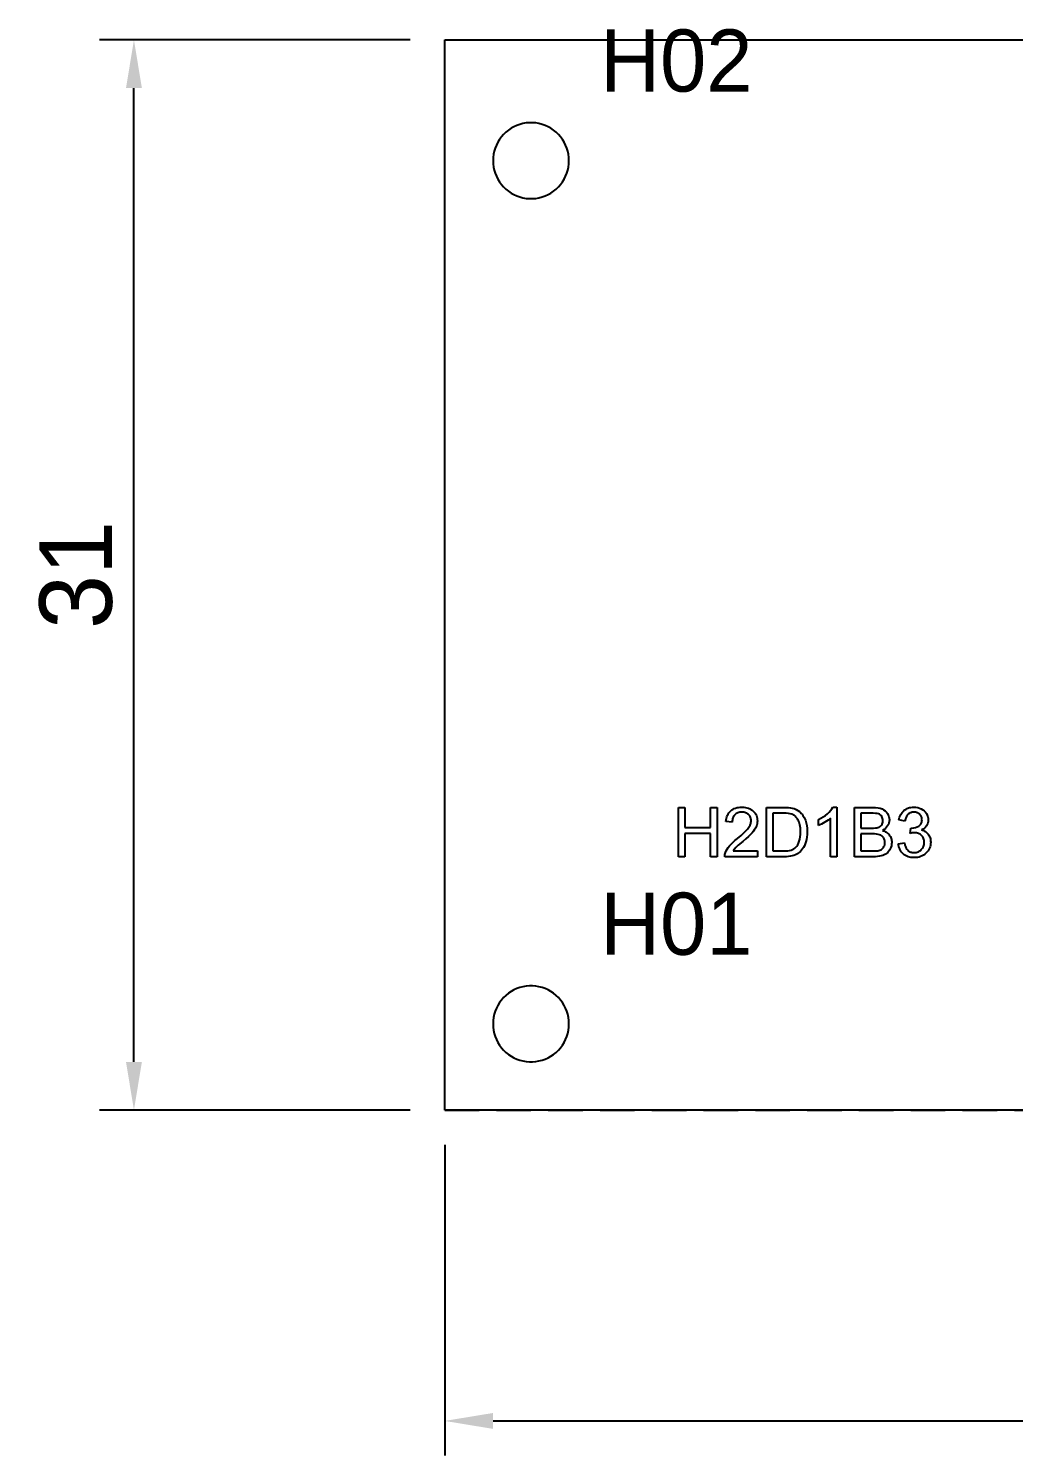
# Model space of a CAD drawing. Header units: millimetres. Extents: x -108 to 217, y -81 to 45.
# Drawn here: x -12.05 to 16.47, y -81 to -39.67 of the extents above; entities that cross this region are included whole.
import ezdxf

# ---------------------------------------------------------------- set-up
doc = ezdxf.new("R2010")
doc.units = ezdxf.units.MM
doc.linetypes.add('DASHED', pattern=[1.5, 1, -0.5])
for name, color, linetype in [('ANNOTATION', 7, 'Continuous'), ('DIMENSION', 3, 'Continuous'), ('HIDDEN', 8, 'DASHED'), ('VISIBLE', 7, 'Continuous')]:
    doc.layers.add(name, color=color, linetype=linetype)
doc.dimstyles.get("Standard").update_dxf_attribs({"dimtxt": 2.5, "dimasz": 2.5, "dimexe": 1.25, "dimexo": 0.625, "dimtad": 1, "dimcen": 2.5, "dimazin": 3, "dimtfac": 1, "dimtmove": 0, "dimatfit": 3})

msp = doc.modelspace()

# ---------------------------------------------------------------- linework, layer by layer
at = {"layer": 'HIDDEN'}
for points in [[(0, -71), (0, -40)], [(0, -40), (20.78804, -40)], [(3.6, -43.5), (3.59604, -43.40671), (3.58418, -43.3141), (3.56451, -43.22282), (3.53717, -43.13355), (3.50235, -43.04691), (3.46032, -42.96354), (3.41136, -42.88403), (3.35584, -42.80896), (3.29415, -42.73887), (3.22674, -42.67426), (3.1541, -42.6156), (3.07674, -42.56332), (2.99522, -42.51778), (2.91014, -42.47932), (2.82211, -42.44822), (2.73175, -42.42469), (2.63972, -42.40891), (2.54669, -42.40099), (2.45331, -42.40099), (2.36028, -42.40891), (2.26825, -42.42469), (2.1779, -42.44822), (2.08986, -42.47932), (2.00478, -42.51778), (1.92326, -42.56332), (1.8459, -42.6156), (1.77326, -42.67426), (1.70585, -42.73887), (1.64416, -42.80896), (1.58864, -42.88403), (1.53968, -42.96354), (1.49765, -43.04691), (1.46283, -43.13355), (1.43549, -43.22282), (1.41582, -43.3141), (1.40396, -43.40671), (1.4, -43.5), (1.40396, -43.59329), (1.41582, -43.6859), (1.43549, -43.77718), (1.46283, -43.86645), (1.49765, -43.95309), (1.53968, -44.03646), (1.58864, -44.11597), (1.64416, -44.19104), (1.70585, -44.26113), (1.77326, -44.32574), (1.8459, -44.3844), (1.92326, -44.43668), (2.00478, -44.48222), (2.08986, -44.52068), (2.1779, -44.55178), (2.26825, -44.57531), (2.36028, -44.59109), (2.45331, -44.59901), (2.54669, -44.59901), (2.63972, -44.59109), (2.73175, -44.57531), (2.82211, -44.55178), (2.91014, -44.52068), (2.99522, -44.48222), (3.07674, -44.43668), (3.1541, -44.3844), (3.22674, -44.32574), (3.29415, -44.26113), (3.35584, -44.19104), (3.41136, -44.11597), (3.46032, -44.03646), (3.50235, -43.95309), (3.53717, -43.86645), (3.56451, -43.77718), (3.58418, -43.6859), (3.59604, -43.59329), (3.6, -43.5)], [(6.76841, -62.229), (6.95786, -62.229)], [(6.76841, -63.66064), (6.76841, -62.229)], [(6.95786, -62.229), (6.95786, -62.81689)], [(7.702, -62.229), (7.89146, -62.229)], [(7.702, -62.81689), (7.702, -62.229)], [(7.89146, -62.229), (7.89146, -63.66064)], [(8.14634, -62.63721), (8.15258, -62.58817), (8.16203, -62.54214), (8.17468, -62.49912), (8.19053, -62.45911), (8.20959, -62.4221), (8.23185, -62.38809), (8.25732, -62.35709), (8.28599, -62.3291)], [(8.28599, -62.3291), (8.31756, -62.30427), (8.35172, -62.28275), (8.38848, -62.26453), (8.42783, -62.24963), (8.46978, -62.23804), (8.51432, -62.22977), (8.56146, -62.2248), (8.61118, -62.22314)], [(8.60728, -62.36865), (8.57633, -62.36984), (8.54697, -62.37341), (8.5192, -62.37936), (8.49302, -62.3877), (8.46842, -62.39841), (8.44541, -62.4115), (8.42399, -62.42697), (8.40415, -62.44482)], [(8.8021, -62.44043), (8.78272, -62.42361), (8.76191, -62.40903), (8.73969, -62.39669), (8.71604, -62.3866), (8.69098, -62.37875), (8.6645, -62.37314), (8.6366, -62.36977), (8.60728, -62.36865)], [(8.61118, -62.22314), (8.66135, -62.22493), (8.70884, -62.23029), (8.75364, -62.23921), (8.79575, -62.25171), (8.83518, -62.26778), (8.87193, -62.28741), (8.90598, -62.31062), (8.93736, -62.3374)], [(8.93736, -62.3374), (8.96551, -62.36682), (8.98991, -62.39795), (9.01055, -62.43079), (9.02744, -62.46533), (9.04058, -62.50159), (9.04997, -62.53955), (9.0556, -62.57922), (9.05747, -62.62061)], [(9.31919, -62.229), (9.81236, -62.229)], [(9.31919, -63.66064), (9.31919, -62.229)], [(9.50864, -62.39795), (9.50864, -63.4917)], [(9.80943, -62.39795), (9.50864, -62.39795)], [(10.05454, -62.42725), (10.01066, -62.41443), (9.95518, -62.40527), (9.8881, -62.39978), (9.80943, -62.39795)], [(9.81236, -62.229), (9.89091, -62.23029), (9.95957, -62.23413), (10.01835, -62.24054), (10.06724, -62.24951)], [(10.06724, -62.24951), (10.1265, -62.26654), (10.18125, -62.28931), (10.23148, -62.31781), (10.2772, -62.35205)], [(10.2772, -62.35205), (10.30463, -62.37681), (10.33027, -62.40323), (10.35413, -62.43131), (10.3762, -62.46106), (10.39649, -62.49247), (10.41499, -62.52554), (10.4317, -62.56028), (10.44663, -62.59668)], [(11.08482, -62.41455), (11.13596, -62.3656), (11.17906, -62.31738), (11.21409, -62.2699), (11.24107, -62.22314)], [(11.24107, -62.22314), (11.35435, -62.22314)], [(11.35435, -62.22314), (11.35435, -63.66064)], [(11.86802, -62.229), (12.40513, -62.229)], [(11.86802, -63.66064), (11.86802, -62.229)], [(12.05747, -62.39795), (12.05747, -62.83057)], [(12.34361, -62.39795), (12.05747, -62.39795)], [(12.56138, -62.41797), (12.52396, -62.40921), (12.4752, -62.40295), (12.41508, -62.3992), (12.34361, -62.39795)], [(12.40513, -62.229), (12.4831, -62.23172), (12.55296, -62.23987), (12.61469, -62.25345), (12.66831, -62.27246)], [(12.66831, -62.27246), (12.71519, -62.29712), (12.75669, -62.32764), (12.79282, -62.36401), (12.82359, -62.40625)], [(13.15708, -62.59424), (13.16642, -62.55129), (13.17832, -62.51083), (13.19279, -62.47286), (13.20982, -62.43738), (13.22941, -62.40438), (13.25156, -62.37387), (13.27628, -62.34585), (13.30357, -62.32031)], [(13.30357, -62.32031), (13.333, -62.29754), (13.36417, -62.2778), (13.39709, -62.2611), (13.43174, -62.24744), (13.46813, -62.23681), (13.50626, -62.22922), (13.54614, -62.22466), (13.58775, -62.22314)], [(13.59165, -62.36768), (13.56655, -62.36868), (13.54252, -62.3717), (13.51955, -62.37674), (13.49766, -62.38379), (13.47683, -62.39285), (13.45707, -62.40393), (13.43838, -62.41702), (13.42075, -62.43213)], [(13.58775, -62.22314), (13.64518, -62.22629), (13.7003, -62.23572), (13.75309, -62.25143), (13.80357, -62.27344)], [(13.7606, -62.43115), (13.74365, -62.41628), (13.7255, -62.40338), (13.70617, -62.39247), (13.68565, -62.38355), (13.66393, -62.3766), (13.64103, -62.37164), (13.61694, -62.36867), (13.59165, -62.36768)], [(13.80357, -62.27344), (13.84998, -62.30087), (13.8906, -62.33289), (13.92542, -62.36948), (13.95445, -62.41064)], [(8.327, -62.65576), (8.14634, -62.63721)], [(8.40415, -62.44482), (8.38628, -62.46478), (8.37077, -62.48657), (8.3576, -62.51019), (8.34678, -62.53564), (8.33831, -62.56293), (8.33219, -62.59204), (8.32842, -62.62299), (8.327, -62.65576)], [(8.79478, -62.82813), (8.83067, -62.77298), (8.84477, -62.74598), (8.8563, -62.71936), (8.86527, -62.69312), (8.87168, -62.66727), (8.87553, -62.64179), (8.87681, -62.6167)], [(8.87681, -62.6167), (8.87564, -62.59109), (8.87214, -62.5665), (8.8663, -62.54293), (8.85813, -62.52039), (8.84763, -62.49886), (8.83479, -62.47836), (8.81961, -62.45889), (8.8021, -62.44043)], [(9.02232, -62.78955), (9.00184, -62.8316), (8.97556, -62.87476), (8.94349, -62.91901), (8.90562, -62.96436)], [(9.05747, -62.62061), (9.05528, -62.66339), (9.04868, -62.70581), (9.0377, -62.74786), (9.02232, -62.78955)], [(10.23374, -62.58887), (10.21481, -62.55996), (10.19489, -62.53354), (10.17398, -62.50961), (10.15208, -62.48816), (10.12918, -62.4692), (10.10529, -62.45273), (10.08041, -62.43874), (10.05454, -62.42725)], [(10.30747, -62.93408), (10.30632, -62.87955), (10.30286, -62.82828), (10.2971, -62.78025), (10.28904, -62.73547), (10.27867, -62.69395), (10.266, -62.65567), (10.25102, -62.62064), (10.23374, -62.58887)], [(10.44663, -62.59668), (10.45979, -62.63457), (10.4712, -62.6738), (10.48875, -62.75623), (10.49928, -62.84396), (10.50279, -62.93701)], [(10.827, -62.58252), (10.89842, -62.54602), (10.96519, -62.50586), (11.02732, -62.46204), (11.08482, -62.41455)], [(10.827, -62.75244), (10.827, -62.58252)], [(11.01206, -62.66162), (10.96186, -62.69), (10.91428, -62.7146), (10.86933, -62.73541), (10.827, -62.75244)], [(11.17857, -62.54053), (11.14436, -62.5708), (11.1052, -62.60107), (11.0611, -62.63135), (11.01206, -62.66162)], [(11.17857, -63.66064), (11.17857, -62.54053)], [(12.36704, -62.83057), (12.42558, -62.82953), (12.4752, -62.82642), (12.51591, -62.82123), (12.54771, -62.81396)], [(12.54771, -62.81396), (12.58161, -62.80145), (12.61106, -62.7854), (12.63606, -62.76581), (12.65659, -62.74268)], [(12.65904, -62.49219), (12.64011, -62.46722), (12.61753, -62.44653), (12.59129, -62.43011), (12.56138, -62.41797)], [(12.65659, -62.74268), (12.67262, -62.71619), (12.68406, -62.68652), (12.69093, -62.65369), (12.69322, -62.61768)], [(12.69322, -62.61768), (12.69108, -62.5831), (12.68467, -62.55066), (12.67399, -62.52036), (12.65904, -62.49219)], [(12.82993, -62.76807), (12.80186, -62.80664), (12.76743, -62.84131), (12.72666, -62.87207), (12.67954, -62.89893)], [(12.82359, -62.40625), (12.84815, -62.45193), (12.8657, -62.49866), (12.87623, -62.54642), (12.87974, -62.59521)], [(12.87974, -62.59521), (12.87663, -62.64044), (12.86729, -62.68433), (12.85172, -62.72687), (12.82993, -62.76807)], [(13.33286, -62.62549), (13.15708, -62.59424)], [(13.42075, -62.43213), (13.40443, -62.44925), (13.38963, -62.46838), (13.37635, -62.48953), (13.3646, -62.5127), (13.35438, -62.53787), (13.34568, -62.56506), (13.33286, -62.62549)], [(13.53404, -62.83057), (13.58878, -62.8269), (13.64072, -62.81592), (13.68986, -62.79761), (13.73618, -62.77197)], [(13.73618, -62.77197), (13.75724, -62.75633), (13.77549, -62.73871), (13.79093, -62.7191), (13.80357, -62.69751), (13.81339, -62.67394), (13.82041, -62.64838), (13.82462, -62.62083), (13.82603, -62.59131)], [(13.82603, -62.59131), (13.82501, -62.56766), (13.82194, -62.54504), (13.81683, -62.52347), (13.80967, -62.50293), (13.80047, -62.48343), (13.78922, -62.46497), (13.77593, -62.44754), (13.7606, -62.43115)], [(13.95689, -62.76416), (13.92899, -62.80029), (13.89512, -62.83252), (13.85526, -62.86084), (13.80943, -62.88525)], [(13.95445, -62.41064), (13.9773, -62.45477), (13.99363, -62.50024), (14.00343, -62.54706), (14.00669, -62.59521)], [(14.00669, -62.59521), (14.00358, -62.64056), (13.99424, -62.68384), (13.97868, -62.72504), (13.95689, -62.76416)], [(6.95786, -62.81689), (7.702, -62.81689)], [(6.95786, -62.98584), (6.95786, -63.66064)], [(7.702, -62.98584), (6.95786, -62.98584)], [(7.702, -63.66064), (7.702, -62.98584)], [(8.24937, -63.34814), (8.29359, -63.29944), (8.34666, -63.24707), (8.40858, -63.19104), (8.47935, -63.13135)], [(8.63462, -63.21631), (8.50474, -63.32776), (8.46104, -63.36746), (8.4315, -63.39648)], [(8.47935, -63.13135), (8.58659, -63.04062), (8.6749, -62.95984), (8.7443, -62.88901), (8.7719, -62.85732), (8.79478, -62.82813)], [(8.90562, -62.96436), (8.8581, -63.01453), (8.7971, -63.07324), (8.7226, -63.1405), (8.63462, -63.21631)], [(10.16489, -63.39111), (10.19672, -63.35452), (10.22483, -63.31213), (10.24921, -63.26395), (10.26988, -63.20996)], [(10.26988, -63.20996), (10.28632, -63.15006), (10.29807, -63.08411), (10.30512, -63.01212), (10.30747, -62.93408)], [(10.4647, -63.22607), (10.44431, -63.28635), (10.42124, -63.34119), (10.39549, -63.39059), (10.36704, -63.43457)], [(10.50279, -62.93701), (10.50041, -63.01624), (10.49326, -63.09082), (10.48136, -63.16077), (10.4647, -63.22607)], [(12.05747, -62.83057), (12.36704, -62.83057)], [(12.05747, -62.99951), (12.05747, -63.4917)], [(12.38853, -62.99951), (12.05747, -62.99951)], [(12.598, -63.02344), (12.55763, -63.01297), (12.50926, -63.00549), (12.45289, -63.00101), (12.38853, -62.99951)], [(12.71177, -63.10645), (12.68928, -63.0791), (12.66282, -63.05615), (12.63239, -63.0376), (12.598, -63.02344)], [(12.67954, -62.89893), (12.71108, -62.90929), (12.74073, -62.92133), (12.76851, -62.93504), (12.79441, -62.95044), (12.81844, -62.96751), (12.84058, -62.98627), (12.86086, -63.0067), (12.87925, -63.02881)], [(12.75279, -63.24561), (12.75022, -63.20688), (12.74253, -63.17078), (12.72971, -63.1373), (12.71177, -63.10645)], [(12.87925, -63.02881), (12.89562, -63.05228), (12.9098, -63.07678), (12.9218, -63.10233), (12.93162, -63.12891), (12.93926, -63.15652), (12.94471, -63.18518), (12.94798, -63.21487), (12.94907, -63.24561)], [(13.48618, -62.98291), (13.50572, -62.82861)], [(13.61021, -62.96338), (13.58378, -62.9646), (13.5543, -62.96826), (13.48618, -62.98291)], [(13.50572, -62.82861), (13.53404, -62.83057)], [(13.81138, -63.04199), (13.79093, -63.02357), (13.76914, -63.0076), (13.74601, -62.99409), (13.72154, -62.98303), (13.69572, -62.97443), (13.66856, -62.96829), (13.64005, -62.96461), (13.61021, -62.96338)], [(13.80943, -62.88525), (13.84028, -62.89356), (13.86936, -62.90384), (13.89668, -62.91608), (13.92222, -62.9303), (13.94599, -62.94648), (13.968, -62.96463), (13.98823, -62.98475), (14.00669, -63.00684)], [(13.89048, -63.2417), (13.88924, -63.21209), (13.88554, -63.18381), (13.87936, -63.15685), (13.87071, -63.13123), (13.85958, -63.10693), (13.84599, -63.08395), (13.82992, -63.06231), (13.81138, -63.04199)], [(14.00669, -63.00684), (14.02317, -63.03063), (14.03745, -63.05588), (14.04954, -63.08257), (14.05943, -63.11072), (14.06712, -63.14031), (14.07261, -63.17136), (14.07591, -63.20385), (14.077, -63.23779)], [(8.11314, -63.66064), (8.11369, -63.62921), (8.11729, -63.59839), (8.12394, -63.56818), (8.13364, -63.53857)], [(8.13364, -63.53857), (8.15443, -63.49042), (8.18064, -63.44263), (8.21229, -63.3952), (8.24937, -63.34814)], [(8.4315, -63.39648), (8.39048, -63.44397), (8.35728, -63.4917)], [(8.35728, -63.4917), (9.05943, -63.4917)], [(9.05943, -63.4917), (9.05943, -63.66064)], [(9.50864, -63.4917), (9.81431, -63.4917)], [(9.81431, -63.4917), (9.8813, -63.49005), (9.94065, -63.48511), (9.99238, -63.47687), (10.03648, -63.46533)], [(10.06577, -63.63623), (10.01386, -63.64691), (9.95823, -63.65454), (9.89887, -63.65912), (9.83579, -63.66064)], [(10.03648, -63.46533), (10.07472, -63.45081), (10.10886, -63.43359), (10.13892, -63.4137), (10.16489, -63.39111)], [(10.23667, -63.56445), (10.19944, -63.5867), (10.15855, -63.60608), (10.11399, -63.62259), (10.06577, -63.63623)], [(10.36704, -63.43457), (10.33656, -63.47363), (10.30467, -63.5083), (10.27137, -63.53857), (10.23667, -63.56445)], [(12.05747, -63.4917), (12.41392, -63.4917)], [(12.41392, -63.4917), (12.49204, -63.48999), (12.54282, -63.48486)], [(12.64488, -63.63672), (12.5951, -63.64719), (12.54002, -63.65466), (12.47962, -63.65915), (12.41392, -63.66064)], [(12.54282, -63.48486), (12.5742, -63.47803), (12.60288, -63.46924), (12.62888, -63.4585), (12.6522, -63.4458)], [(12.80161, -63.56592), (12.76838, -63.58792), (12.73118, -63.60706), (12.69001, -63.62332), (12.64488, -63.63672)], [(12.6522, -63.4458), (12.6732, -63.43057), (12.69224, -63.41223), (12.70933, -63.39078), (12.72447, -63.36621)], [(12.72447, -63.36621), (12.73686, -63.33908), (12.74571, -63.30994), (12.75102, -63.27878), (12.75279, -63.24561)], [(12.90659, -63.43262), (12.8841, -63.47336), (12.85911, -63.50916), (12.83161, -63.54001), (12.80161, -63.56592)], [(12.94907, -63.24561), (12.94642, -63.29501), (12.93845, -63.34265), (12.92518, -63.38852), (12.90659, -63.43262)], [(13.1395, -63.28271), (13.31529, -63.25928)], [(13.28159, -63.57373), (13.25214, -63.54462), (13.22602, -63.51343), (13.20325, -63.48016), (13.18382, -63.44482), (13.16773, -63.40741), (13.15498, -63.36792), (13.14557, -63.32636), (13.1395, -63.28271)], [(13.59458, -63.68604), (13.54846, -63.68428), (13.50434, -63.67902), (13.46222, -63.67024), (13.4221, -63.65796), (13.38397, -63.64217), (13.34785, -63.62286), (13.31372, -63.60005), (13.28159, -63.57373)], [(13.31529, -63.25928), (13.33308, -63.32877), (13.34396, -63.3596), (13.35618, -63.38782), (13.36972, -63.41343), (13.38459, -63.43643), (13.40079, -63.45683), (13.41831, -63.47461)], [(13.41831, -63.47461), (13.437, -63.49006), (13.45667, -63.50345), (13.47734, -63.51478), (13.499, -63.52405), (13.52165, -63.53126), (13.5453, -63.53641), (13.56993, -63.5395), (13.59556, -63.54053)], [(13.94029, -63.55566), (13.90498, -63.58622), (13.86741, -63.6127), (13.82758, -63.63511), (13.7855, -63.65344), (13.74116, -63.6677), (13.69456, -63.67789), (13.6457, -63.684), (13.59458, -63.68604)], [(13.59556, -63.54053), (13.62596, -63.53918), (13.65516, -63.53516), (13.68315, -63.52844), (13.70994, -63.51904), (13.73552, -63.50696), (13.7599, -63.49219), (13.78307, -63.47473), (13.80503, -63.45459)], [(13.80503, -63.45459), (13.82506, -63.43246), (13.84242, -63.40906), (13.8571, -63.38437), (13.86912, -63.3584), (13.87846, -63.33115), (13.88514, -63.30261), (13.88915, -63.2728), (13.89048, -63.2417)], [(14.077, -63.23779), (14.07487, -63.28378), (14.06846, -63.32797), (14.05778, -63.37038), (14.04282, -63.41101), (14.0236, -63.44985), (14.0001, -63.48691), (13.97233, -63.52218), (13.94029, -63.55566)], [(6.95786, -63.66064), (6.76841, -63.66064)], [(7.89146, -63.66064), (7.702, -63.66064)], [(9.05943, -63.66064), (8.11314, -63.66064)], [(9.83579, -63.66064), (9.31919, -63.66064)], [(11.35435, -63.66064), (11.17857, -63.66064)], [(12.41392, -63.66064), (11.86802, -63.66064)], [(3.6, -68.5), (3.59604, -68.40671), (3.58418, -68.3141), (3.56451, -68.22282), (3.53717, -68.13355), (3.50235, -68.04691), (3.46032, -67.96354), (3.41136, -67.88403), (3.35584, -67.80896), (3.29415, -67.73887), (3.22674, -67.67426), (3.1541, -67.6156), (3.07674, -67.56332), (2.99522, -67.51778), (2.91014, -67.47932), (2.82211, -67.44822), (2.73175, -67.42469), (2.63972, -67.40891), (2.54669, -67.40099), (2.45331, -67.40099), (2.36028, -67.40891), (2.26825, -67.42469), (2.1779, -67.44822), (2.08986, -67.47932), (2.00478, -67.51778), (1.92326, -67.56332), (1.8459, -67.6156), (1.77326, -67.67426), (1.70585, -67.73887), (1.64416, -67.80896), (1.58864, -67.88403), (1.53968, -67.96354), (1.49765, -68.04691), (1.46283, -68.13355), (1.43549, -68.22282), (1.41582, -68.3141), (1.40396, -68.40671), (1.4, -68.5), (1.40396, -68.59329), (1.41582, -68.6859), (1.43549, -68.77718), (1.46283, -68.86645), (1.49765, -68.95309), (1.53968, -69.03646), (1.58864, -69.11597), (1.64416, -69.19104), (1.70585, -69.26113), (1.77326, -69.32574), (1.8459, -69.3844), (1.92326, -69.43668), (2.00478, -69.48222), (2.08986, -69.52068), (2.1779, -69.55178), (2.26825, -69.57531), (2.36028, -69.59109), (2.45331, -69.59901), (2.54669, -69.59901), (2.63972, -69.59109), (2.73175, -69.57531), (2.82211, -69.55178), (2.91014, -69.52068), (2.99522, -69.48222), (3.07674, -69.43668), (3.1541, -69.3844), (3.22674, -69.32574), (3.29415, -69.26113), (3.35584, -69.19104), (3.41136, -69.11597), (3.46032, -69.03646), (3.50235, -68.95309), (3.53717, -68.86645), (3.56451, -68.77718), (3.58418, -68.6859), (3.59604, -68.59329), (3.6, -68.5)], [(0, -71), (42.28804, -71)]]:
    msp.add_lwpolyline(points, dxfattribs=at)
at = {"layer": 'VISIBLE'}
for points in [[(0, -71), (0, -40)], [(0, -40), (20.78804, -40)], [(3.6, -43.5), (3.59604, -43.40671), (3.58418, -43.3141), (3.56451, -43.22282), (3.53717, -43.13355), (3.50235, -43.04691), (3.46032, -42.96354), (3.41136, -42.88403), (3.35584, -42.80896), (3.29415, -42.73887), (3.22674, -42.67426), (3.1541, -42.6156), (3.07674, -42.56332), (2.99522, -42.51778), (2.91014, -42.47932), (2.82211, -42.44822), (2.73175, -42.42469), (2.63972, -42.40891), (2.54669, -42.40099), (2.45331, -42.40099), (2.36028, -42.40891), (2.26825, -42.42469), (2.1779, -42.44822), (2.08986, -42.47932), (2.00478, -42.51778), (1.92326, -42.56332), (1.8459, -42.6156), (1.77326, -42.67426), (1.70585, -42.73887), (1.64416, -42.80896), (1.58864, -42.88403), (1.53968, -42.96354), (1.49765, -43.04691), (1.46283, -43.13355), (1.43549, -43.22282), (1.41582, -43.3141), (1.40396, -43.40671), (1.4, -43.5), (1.40396, -43.59329), (1.41582, -43.6859), (1.43549, -43.77718), (1.46283, -43.86645), (1.49765, -43.95309), (1.53968, -44.03646), (1.58864, -44.11597), (1.64416, -44.19104), (1.70585, -44.26113), (1.77326, -44.32574), (1.8459, -44.3844), (1.92326, -44.43668), (2.00478, -44.48222), (2.08986, -44.52068), (2.1779, -44.55178), (2.26825, -44.57531), (2.36028, -44.59109), (2.45331, -44.59901), (2.54669, -44.59901), (2.63972, -44.59109), (2.73175, -44.57531), (2.82211, -44.55178), (2.91014, -44.52068), (2.99522, -44.48222), (3.07674, -44.43668), (3.1541, -44.3844), (3.22674, -44.32574), (3.29415, -44.26113), (3.35584, -44.19104), (3.41136, -44.11597), (3.46032, -44.03646), (3.50235, -43.95309), (3.53717, -43.86645), (3.56451, -43.77718), (3.58418, -43.6859), (3.59604, -43.59329), (3.6, -43.5)], [(6.76841, -63.66064), (6.76841, -62.229)], [(6.76841, -62.229), (6.95786, -62.229)], [(6.95786, -62.229), (6.95786, -62.81689)], [(7.702, -62.81689), (7.702, -62.229)], [(7.702, -62.229), (7.89146, -62.229)], [(7.89146, -62.229), (7.89146, -63.66064)], [(8.14634, -62.63721), (8.15258, -62.58817), (8.16203, -62.54214), (8.17468, -62.49912), (8.19053, -62.45911), (8.20959, -62.4221), (8.23185, -62.38809), (8.25732, -62.35709), (8.28599, -62.3291)], [(8.28599, -62.3291), (8.31756, -62.30427), (8.35172, -62.28275), (8.38848, -62.26453), (8.42783, -62.24963), (8.46978, -62.23804), (8.51432, -62.22977), (8.56146, -62.2248), (8.61118, -62.22314)], [(8.60728, -62.36865), (8.57633, -62.36984), (8.54697, -62.37341), (8.5192, -62.37936), (8.49302, -62.3877), (8.46842, -62.39841), (8.44541, -62.4115), (8.42399, -62.42697), (8.40415, -62.44482)], [(8.8021, -62.44043), (8.78272, -62.42361), (8.76191, -62.40903), (8.73969, -62.39669), (8.71604, -62.3866), (8.69098, -62.37875), (8.6645, -62.37314), (8.6366, -62.36977), (8.60728, -62.36865)], [(8.61118, -62.22314), (8.66135, -62.22493), (8.70884, -62.23029), (8.75364, -62.23921), (8.79575, -62.25171), (8.83518, -62.26778), (8.87193, -62.28741), (8.90598, -62.31062), (8.93736, -62.3374)], [(8.93736, -62.3374), (8.96551, -62.36682), (8.98991, -62.39795), (9.01055, -62.43079), (9.02744, -62.46533), (9.04058, -62.50159), (9.04997, -62.53955), (9.0556, -62.57922), (9.05747, -62.62061)], [(9.31919, -63.66064), (9.31919, -62.229)], [(9.31919, -62.229), (9.81236, -62.229)], [(9.50864, -62.39795), (9.50864, -63.4917)], [(9.80943, -62.39795), (9.50864, -62.39795)], [(10.05454, -62.42725), (10.01066, -62.41443), (9.95518, -62.40527), (9.8881, -62.39978), (9.80943, -62.39795)], [(9.81236, -62.229), (9.89091, -62.23029), (9.95957, -62.23413), (10.01835, -62.24054), (10.06724, -62.24951)], [(10.06724, -62.24951), (10.1265, -62.26654), (10.18125, -62.28931), (10.23148, -62.31781), (10.2772, -62.35205)], [(10.2772, -62.35205), (10.30463, -62.37681), (10.33027, -62.40323), (10.35413, -62.43131), (10.3762, -62.46106), (10.39649, -62.49247), (10.41499, -62.52554), (10.4317, -62.56028), (10.44663, -62.59668)], [(11.08482, -62.41455), (11.13596, -62.3656), (11.17906, -62.31738), (11.21409, -62.2699), (11.24107, -62.22314)], [(11.24107, -62.22314), (11.35435, -62.22314)], [(11.35435, -62.22314), (11.35435, -63.66064)], [(11.86802, -63.66064), (11.86802, -62.229)], [(11.86802, -62.229), (12.40513, -62.229)], [(12.05747, -62.39795), (12.05747, -62.83057)], [(12.34361, -62.39795), (12.05747, -62.39795)], [(12.56138, -62.41797), (12.52396, -62.40921), (12.4752, -62.40295), (12.41508, -62.3992), (12.34361, -62.39795)], [(12.40513, -62.229), (12.4831, -62.23172), (12.55296, -62.23987), (12.61469, -62.25345), (12.66831, -62.27246)], [(12.66831, -62.27246), (12.71519, -62.29712), (12.75669, -62.32764), (12.79282, -62.36401), (12.82359, -62.40625)], [(13.15708, -62.59424), (13.16642, -62.55129), (13.17832, -62.51083), (13.19279, -62.47286), (13.20982, -62.43738), (13.22941, -62.40438), (13.25156, -62.37387), (13.27628, -62.34585), (13.30357, -62.32031)], [(13.30357, -62.32031), (13.333, -62.29754), (13.36417, -62.2778), (13.39709, -62.2611), (13.43174, -62.24744), (13.46813, -62.23681), (13.50626, -62.22922), (13.54614, -62.22466), (13.58775, -62.22314)], [(13.59165, -62.36768), (13.56655, -62.36868), (13.54252, -62.3717), (13.51955, -62.37674), (13.49766, -62.38379), (13.47683, -62.39285), (13.45707, -62.40393), (13.43838, -62.41702), (13.42075, -62.43213)], [(13.58775, -62.22314), (13.64518, -62.22629), (13.7003, -62.23572), (13.75309, -62.25143), (13.80357, -62.27344)], [(13.7606, -62.43115), (13.74365, -62.41628), (13.7255, -62.40338), (13.70617, -62.39247), (13.68565, -62.38355), (13.66393, -62.3766), (13.64103, -62.37164), (13.61694, -62.36867), (13.59165, -62.36768)], [(13.80357, -62.27344), (13.84998, -62.30087), (13.8906, -62.33289), (13.92542, -62.36948), (13.95445, -62.41064)], [(8.327, -62.65576), (8.14634, -62.63721)], [(8.40415, -62.44482), (8.38628, -62.46478), (8.37077, -62.48657), (8.3576, -62.51019), (8.34678, -62.53564), (8.33831, -62.56293), (8.33219, -62.59204), (8.32842, -62.62299), (8.327, -62.65576)], [(8.79478, -62.82813), (8.83067, -62.77298), (8.84477, -62.74598), (8.8563, -62.71936), (8.86527, -62.69312), (8.87168, -62.66727), (8.87553, -62.64179), (8.87681, -62.6167)], [(8.87681, -62.6167), (8.87564, -62.59109), (8.87214, -62.5665), (8.8663, -62.54293), (8.85813, -62.52039), (8.84763, -62.49886), (8.83479, -62.47836), (8.81961, -62.45889), (8.8021, -62.44043)], [(9.02232, -62.78955), (9.00184, -62.8316), (8.97556, -62.87476), (8.94349, -62.91901), (8.90562, -62.96436)], [(9.05747, -62.62061), (9.05528, -62.66339), (9.04868, -62.70581), (9.0377, -62.74786), (9.02232, -62.78955)], [(10.23374, -62.58887), (10.21481, -62.55996), (10.19489, -62.53354), (10.17398, -62.50961), (10.15208, -62.48816), (10.12918, -62.4692), (10.10529, -62.45273), (10.08041, -62.43874), (10.05454, -62.42725)], [(10.30747, -62.93408), (10.30632, -62.87955), (10.30286, -62.82828), (10.2971, -62.78025), (10.28904, -62.73547), (10.27867, -62.69395), (10.266, -62.65567), (10.25102, -62.62064), (10.23374, -62.58887)], [(10.44663, -62.59668), (10.45979, -62.63457), (10.4712, -62.6738), (10.48875, -62.75623), (10.49928, -62.84396), (10.50279, -62.93701)], [(10.827, -62.58252), (10.89842, -62.54602), (10.96519, -62.50586), (11.02732, -62.46204), (11.08482, -62.41455)], [(10.827, -62.75244), (10.827, -62.58252)], [(11.01206, -62.66162), (10.96186, -62.69), (10.91428, -62.7146), (10.86933, -62.73541), (10.827, -62.75244)], [(11.17857, -62.54053), (11.14436, -62.5708), (11.1052, -62.60107), (11.0611, -62.63135), (11.01206, -62.66162)], [(11.17857, -63.66064), (11.17857, -62.54053)], [(12.36704, -62.83057), (12.42558, -62.82953), (12.4752, -62.82642), (12.51591, -62.82123), (12.54771, -62.81396)], [(12.54771, -62.81396), (12.58161, -62.80145), (12.61106, -62.7854), (12.63606, -62.76581), (12.65659, -62.74268)], [(12.65904, -62.49219), (12.64011, -62.46722), (12.61753, -62.44653), (12.59129, -62.43011), (12.56138, -62.41797)], [(12.65659, -62.74268), (12.67262, -62.71619), (12.68406, -62.68652), (12.69093, -62.65369), (12.69322, -62.61768)], [(12.69322, -62.61768), (12.69108, -62.5831), (12.68467, -62.55066), (12.67399, -62.52036), (12.65904, -62.49219)], [(12.82993, -62.76807), (12.80186, -62.80664), (12.76743, -62.84131), (12.72666, -62.87207), (12.67954, -62.89893)], [(12.82359, -62.40625), (12.84815, -62.45193), (12.8657, -62.49866), (12.87623, -62.54642), (12.87974, -62.59521)], [(12.87974, -62.59521), (12.87663, -62.64044), (12.86729, -62.68433), (12.85172, -62.72687), (12.82993, -62.76807)], [(13.33286, -62.62549), (13.15708, -62.59424)], [(13.42075, -62.43213), (13.40443, -62.44925), (13.38963, -62.46838), (13.37635, -62.48953), (13.3646, -62.5127), (13.35438, -62.53787), (13.34568, -62.56506), (13.33286, -62.62549)], [(13.53404, -62.83057), (13.58878, -62.8269), (13.64072, -62.81592), (13.68986, -62.79761), (13.73618, -62.77197)], [(13.73618, -62.77197), (13.75724, -62.75633), (13.77549, -62.73871), (13.79093, -62.7191), (13.80357, -62.69751), (13.81339, -62.67394), (13.82041, -62.64838), (13.82462, -62.62083), (13.82603, -62.59131)], [(13.82603, -62.59131), (13.82501, -62.56766), (13.82194, -62.54504), (13.81683, -62.52347), (13.80967, -62.50293), (13.80047, -62.48343), (13.78922, -62.46497), (13.77593, -62.44754), (13.7606, -62.43115)], [(13.95689, -62.76416), (13.92899, -62.80029), (13.89512, -62.83252), (13.85526, -62.86084), (13.80943, -62.88525)], [(13.95445, -62.41064), (13.9773, -62.45477), (13.99363, -62.50024), (14.00343, -62.54706), (14.00669, -62.59521)], [(14.00669, -62.59521), (14.00358, -62.64056), (13.99424, -62.68384), (13.97868, -62.72504), (13.95689, -62.76416)], [(6.95786, -62.81689), (7.702, -62.81689)], [(6.95786, -62.98584), (6.95786, -63.66064)], [(7.702, -62.98584), (6.95786, -62.98584)], [(7.702, -63.66064), (7.702, -62.98584)], [(8.24937, -63.34814), (8.29359, -63.29944), (8.34666, -63.24707), (8.40858, -63.19104), (8.47935, -63.13135)], [(8.63462, -63.21631), (8.50474, -63.32776), (8.46104, -63.36746), (8.4315, -63.39648)], [(8.47935, -63.13135), (8.58659, -63.04062), (8.6749, -62.95984), (8.7443, -62.88901), (8.7719, -62.85732), (8.79478, -62.82813)], [(8.90562, -62.96436), (8.8581, -63.01453), (8.7971, -63.07324), (8.7226, -63.1405), (8.63462, -63.21631)], [(10.16489, -63.39111), (10.19672, -63.35452), (10.22483, -63.31213), (10.24921, -63.26395), (10.26988, -63.20996)], [(10.26988, -63.20996), (10.28632, -63.15006), (10.29807, -63.08411), (10.30512, -63.01212), (10.30747, -62.93408)], [(10.4647, -63.22607), (10.44431, -63.28635), (10.42124, -63.34119), (10.39549, -63.39059), (10.36704, -63.43457)], [(10.50279, -62.93701), (10.50041, -63.01624), (10.49326, -63.09082), (10.48136, -63.16077), (10.4647, -63.22607)], [(12.05747, -62.83057), (12.36704, -62.83057)], [(12.05747, -62.99951), (12.05747, -63.4917)], [(12.38853, -62.99951), (12.05747, -62.99951)], [(12.598, -63.02344), (12.55763, -63.01297), (12.50926, -63.00549), (12.45289, -63.00101), (12.38853, -62.99951)], [(12.71177, -63.10645), (12.68928, -63.0791), (12.66282, -63.05615), (12.63239, -63.0376), (12.598, -63.02344)], [(12.67954, -62.89893), (12.71108, -62.90929), (12.74073, -62.92133), (12.76851, -62.93504), (12.79441, -62.95044), (12.81844, -62.96751), (12.84058, -62.98627), (12.86086, -63.0067), (12.87925, -63.02881)], [(12.75279, -63.24561), (12.75022, -63.20688), (12.74253, -63.17078), (12.72971, -63.1373), (12.71177, -63.10645)], [(12.87925, -63.02881), (12.89562, -63.05228), (12.9098, -63.07678), (12.9218, -63.10233), (12.93162, -63.12891), (12.93926, -63.15652), (12.94471, -63.18518), (12.94798, -63.21487), (12.94907, -63.24561)], [(13.48618, -62.98291), (13.50572, -62.82861)], [(13.61021, -62.96338), (13.58378, -62.9646), (13.5543, -62.96826), (13.48618, -62.98291)], [(13.50572, -62.82861), (13.53404, -62.83057)], [(13.81138, -63.04199), (13.79093, -63.02357), (13.76914, -63.0076), (13.74601, -62.99409), (13.72154, -62.98303), (13.69572, -62.97443), (13.66856, -62.96829), (13.64005, -62.96461), (13.61021, -62.96338)], [(13.80943, -62.88525), (13.84028, -62.89356), (13.86936, -62.90384), (13.89668, -62.91608), (13.92222, -62.9303), (13.94599, -62.94648), (13.968, -62.96463), (13.98823, -62.98475), (14.00669, -63.00684)], [(13.89048, -63.2417), (13.88924, -63.21209), (13.88554, -63.18381), (13.87936, -63.15685), (13.87071, -63.13123), (13.85958, -63.10693), (13.84599, -63.08395), (13.82992, -63.06231), (13.81138, -63.04199)], [(14.00669, -63.00684), (14.02317, -63.03063), (14.03745, -63.05588), (14.04954, -63.08257), (14.05943, -63.11072), (14.06712, -63.14031), (14.07261, -63.17136), (14.07591, -63.20385), (14.077, -63.23779)], [(8.11314, -63.66064), (8.11369, -63.62921), (8.11729, -63.59839), (8.12394, -63.56818), (8.13364, -63.53857)], [(8.13364, -63.53857), (8.15443, -63.49042), (8.18064, -63.44263), (8.21229, -63.3952), (8.24937, -63.34814)], [(8.4315, -63.39648), (8.39048, -63.44397), (8.35728, -63.4917)], [(8.35728, -63.4917), (9.05943, -63.4917)], [(9.05943, -63.4917), (9.05943, -63.66064)], [(9.50864, -63.4917), (9.81431, -63.4917)], [(9.81431, -63.4917), (9.8813, -63.49005), (9.94065, -63.48511), (9.99238, -63.47687), (10.03648, -63.46533)], [(10.06577, -63.63623), (10.01386, -63.64691), (9.95823, -63.65454), (9.89887, -63.65912), (9.83579, -63.66064)], [(10.03648, -63.46533), (10.07472, -63.45081), (10.10886, -63.43359), (10.13892, -63.4137), (10.16489, -63.39111)], [(10.23667, -63.56445), (10.19944, -63.5867), (10.15855, -63.60608), (10.11399, -63.62259), (10.06577, -63.63623)], [(10.36704, -63.43457), (10.33656, -63.47363), (10.30467, -63.5083), (10.27137, -63.53857), (10.23667, -63.56445)], [(12.05747, -63.4917), (12.41392, -63.4917)], [(12.41392, -63.4917), (12.49204, -63.48999), (12.54282, -63.48486)], [(12.64488, -63.63672), (12.5951, -63.64719), (12.54002, -63.65466), (12.47962, -63.65915), (12.41392, -63.66064)], [(12.54282, -63.48486), (12.5742, -63.47803), (12.60288, -63.46924), (12.62888, -63.4585), (12.6522, -63.4458)], [(12.80161, -63.56592), (12.76838, -63.58792), (12.73118, -63.60706), (12.69001, -63.62332), (12.64488, -63.63672)], [(12.6522, -63.4458), (12.6732, -63.43057), (12.69224, -63.41223), (12.70933, -63.39078), (12.72447, -63.36621)], [(12.72447, -63.36621), (12.73686, -63.33908), (12.74571, -63.30994), (12.75102, -63.27878), (12.75279, -63.24561)], [(12.90659, -63.43262), (12.8841, -63.47336), (12.85911, -63.50916), (12.83161, -63.54001), (12.80161, -63.56592)], [(12.94907, -63.24561), (12.94642, -63.29501), (12.93845, -63.34265), (12.92518, -63.38852), (12.90659, -63.43262)], [(13.1395, -63.28271), (13.31529, -63.25928)], [(13.28159, -63.57373), (13.25214, -63.54462), (13.22602, -63.51343), (13.20325, -63.48016), (13.18382, -63.44482), (13.16773, -63.40741), (13.15498, -63.36792), (13.14557, -63.32636), (13.1395, -63.28271)], [(13.59458, -63.68604), (13.54846, -63.68428), (13.50434, -63.67902), (13.46222, -63.67024), (13.4221, -63.65796), (13.38397, -63.64217), (13.34785, -63.62286), (13.31372, -63.60005), (13.28159, -63.57373)], [(13.31529, -63.25928), (13.33308, -63.32877), (13.34396, -63.3596), (13.35618, -63.38782), (13.36972, -63.41343), (13.38459, -63.43643), (13.40079, -63.45683), (13.41831, -63.47461)], [(13.41831, -63.47461), (13.437, -63.49006), (13.45667, -63.50345), (13.47734, -63.51478), (13.499, -63.52405), (13.52165, -63.53126), (13.5453, -63.53641), (13.56993, -63.5395), (13.59556, -63.54053)], [(13.94029, -63.55566), (13.90498, -63.58622), (13.86741, -63.6127), (13.82758, -63.63511), (13.7855, -63.65344), (13.74116, -63.6677), (13.69456, -63.67789), (13.6457, -63.684), (13.59458, -63.68604)], [(13.59556, -63.54053), (13.62596, -63.53918), (13.65516, -63.53516), (13.68315, -63.52844), (13.70994, -63.51904), (13.73552, -63.50696), (13.7599, -63.49219), (13.78307, -63.47473), (13.80503, -63.45459)], [(13.80503, -63.45459), (13.82506, -63.43246), (13.84242, -63.40906), (13.8571, -63.38437), (13.86912, -63.3584), (13.87846, -63.33115), (13.88514, -63.30261), (13.88915, -63.2728), (13.89048, -63.2417)], [(14.077, -63.23779), (14.07487, -63.28378), (14.06846, -63.32797), (14.05778, -63.37038), (14.04282, -63.41101), (14.0236, -63.44985), (14.0001, -63.48691), (13.97233, -63.52218), (13.94029, -63.55566)], [(6.95786, -63.66064), (6.76841, -63.66064)], [(7.89146, -63.66064), (7.702, -63.66064)], [(9.05943, -63.66064), (8.11314, -63.66064)], [(9.83579, -63.66064), (9.31919, -63.66064)], [(11.35435, -63.66064), (11.17857, -63.66064)], [(12.41392, -63.66064), (11.86802, -63.66064)], [(3.6, -68.5), (3.59604, -68.40671), (3.58418, -68.3141), (3.56451, -68.22282), (3.53717, -68.13355), (3.50235, -68.04691), (3.46032, -67.96354), (3.41136, -67.88403), (3.35584, -67.80896), (3.29415, -67.73887), (3.22674, -67.67426), (3.1541, -67.6156), (3.07674, -67.56332), (2.99522, -67.51778), (2.91014, -67.47932), (2.82211, -67.44822), (2.73175, -67.42469), (2.63972, -67.40891), (2.54669, -67.40099), (2.45331, -67.40099), (2.36028, -67.40891), (2.26825, -67.42469), (2.1779, -67.44822), (2.08986, -67.47932), (2.00478, -67.51778), (1.92326, -67.56332), (1.8459, -67.6156), (1.77326, -67.67426), (1.70585, -67.73887), (1.64416, -67.80896), (1.58864, -67.88403), (1.53968, -67.96354), (1.49765, -68.04691), (1.46283, -68.13355), (1.43549, -68.22282), (1.41582, -68.3141), (1.40396, -68.40671), (1.4, -68.5), (1.40396, -68.59329), (1.41582, -68.6859), (1.43549, -68.77718), (1.46283, -68.86645), (1.49765, -68.95309), (1.53968, -69.03646), (1.58864, -69.11597), (1.64416, -69.19104), (1.70585, -69.26113), (1.77326, -69.32574), (1.8459, -69.3844), (1.92326, -69.43668), (2.00478, -69.48222), (2.08986, -69.52068), (2.1779, -69.55178), (2.26825, -69.57531), (2.36028, -69.59109), (2.45331, -69.59901), (2.54669, -69.59901), (2.63972, -69.59109), (2.73175, -69.57531), (2.82211, -69.55178), (2.91014, -69.52068), (2.99522, -69.48222), (3.07674, -69.43668), (3.1541, -69.3844), (3.22674, -69.32574), (3.29415, -69.26113), (3.35584, -69.19104), (3.41136, -69.11597), (3.46032, -69.03646), (3.50235, -68.95309), (3.53717, -68.86645), (3.56451, -68.77718), (3.58418, -68.6859), (3.59604, -68.59329), (3.6, -68.5)], [(20.78804, -71), (0, -71)]]:
    msp.add_lwpolyline(points, dxfattribs=at)

# ---------------------------------------------------------------- texts
at = {"layer": 'ANNOTATION'}
for s, p in [('H02', (4.5, -41.5)), ('H01', (4.5, -66.5))]:
    msp.add_text(s, height=1.8, dxfattribs=at).set_placement(p)

# ---------------------------------------------------------------- dimensions: what is measured, and where the dimension line sits
at = {"layer": 'DIMENSION'}
msp.add_linear_dim(base=(-9, -71), p1=(0, -71), p2=(0, -40), angle=90, dimstyle='Standard', override={"dimtxt": 2.1, "dimasz": 1.4, "dimexe": 1, "dimexo": 1, "dimtad": 1, "dimdec": 4, "dimdsep": 46, "dimclrd": 3, "dimclre": 3, "dimclrt": 7}, dxfattribs=at).render()
msp.add_linear_dim(base=(0, -80), p1=(0, -71), p2=(42.28804, -71), dimstyle='Standard', override={"dimtxt": 2.1, "dimasz": 1.4, "dimexe": 1, "dimexo": 1, "dimtad": 1, "dimdec": 4, "dimdsep": 46, "dimclrd": 3, "dimclre": 3, "dimclrt": 7}, dxfattribs=at).render()

doc.saveas('drawing.dxf')
